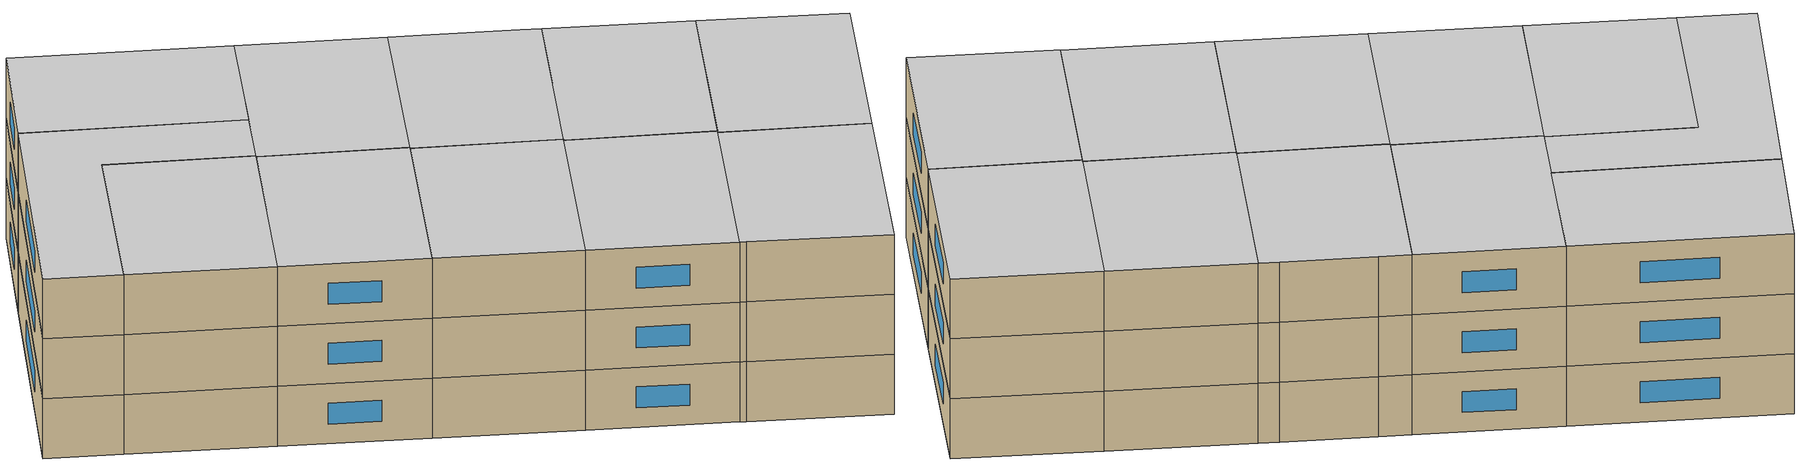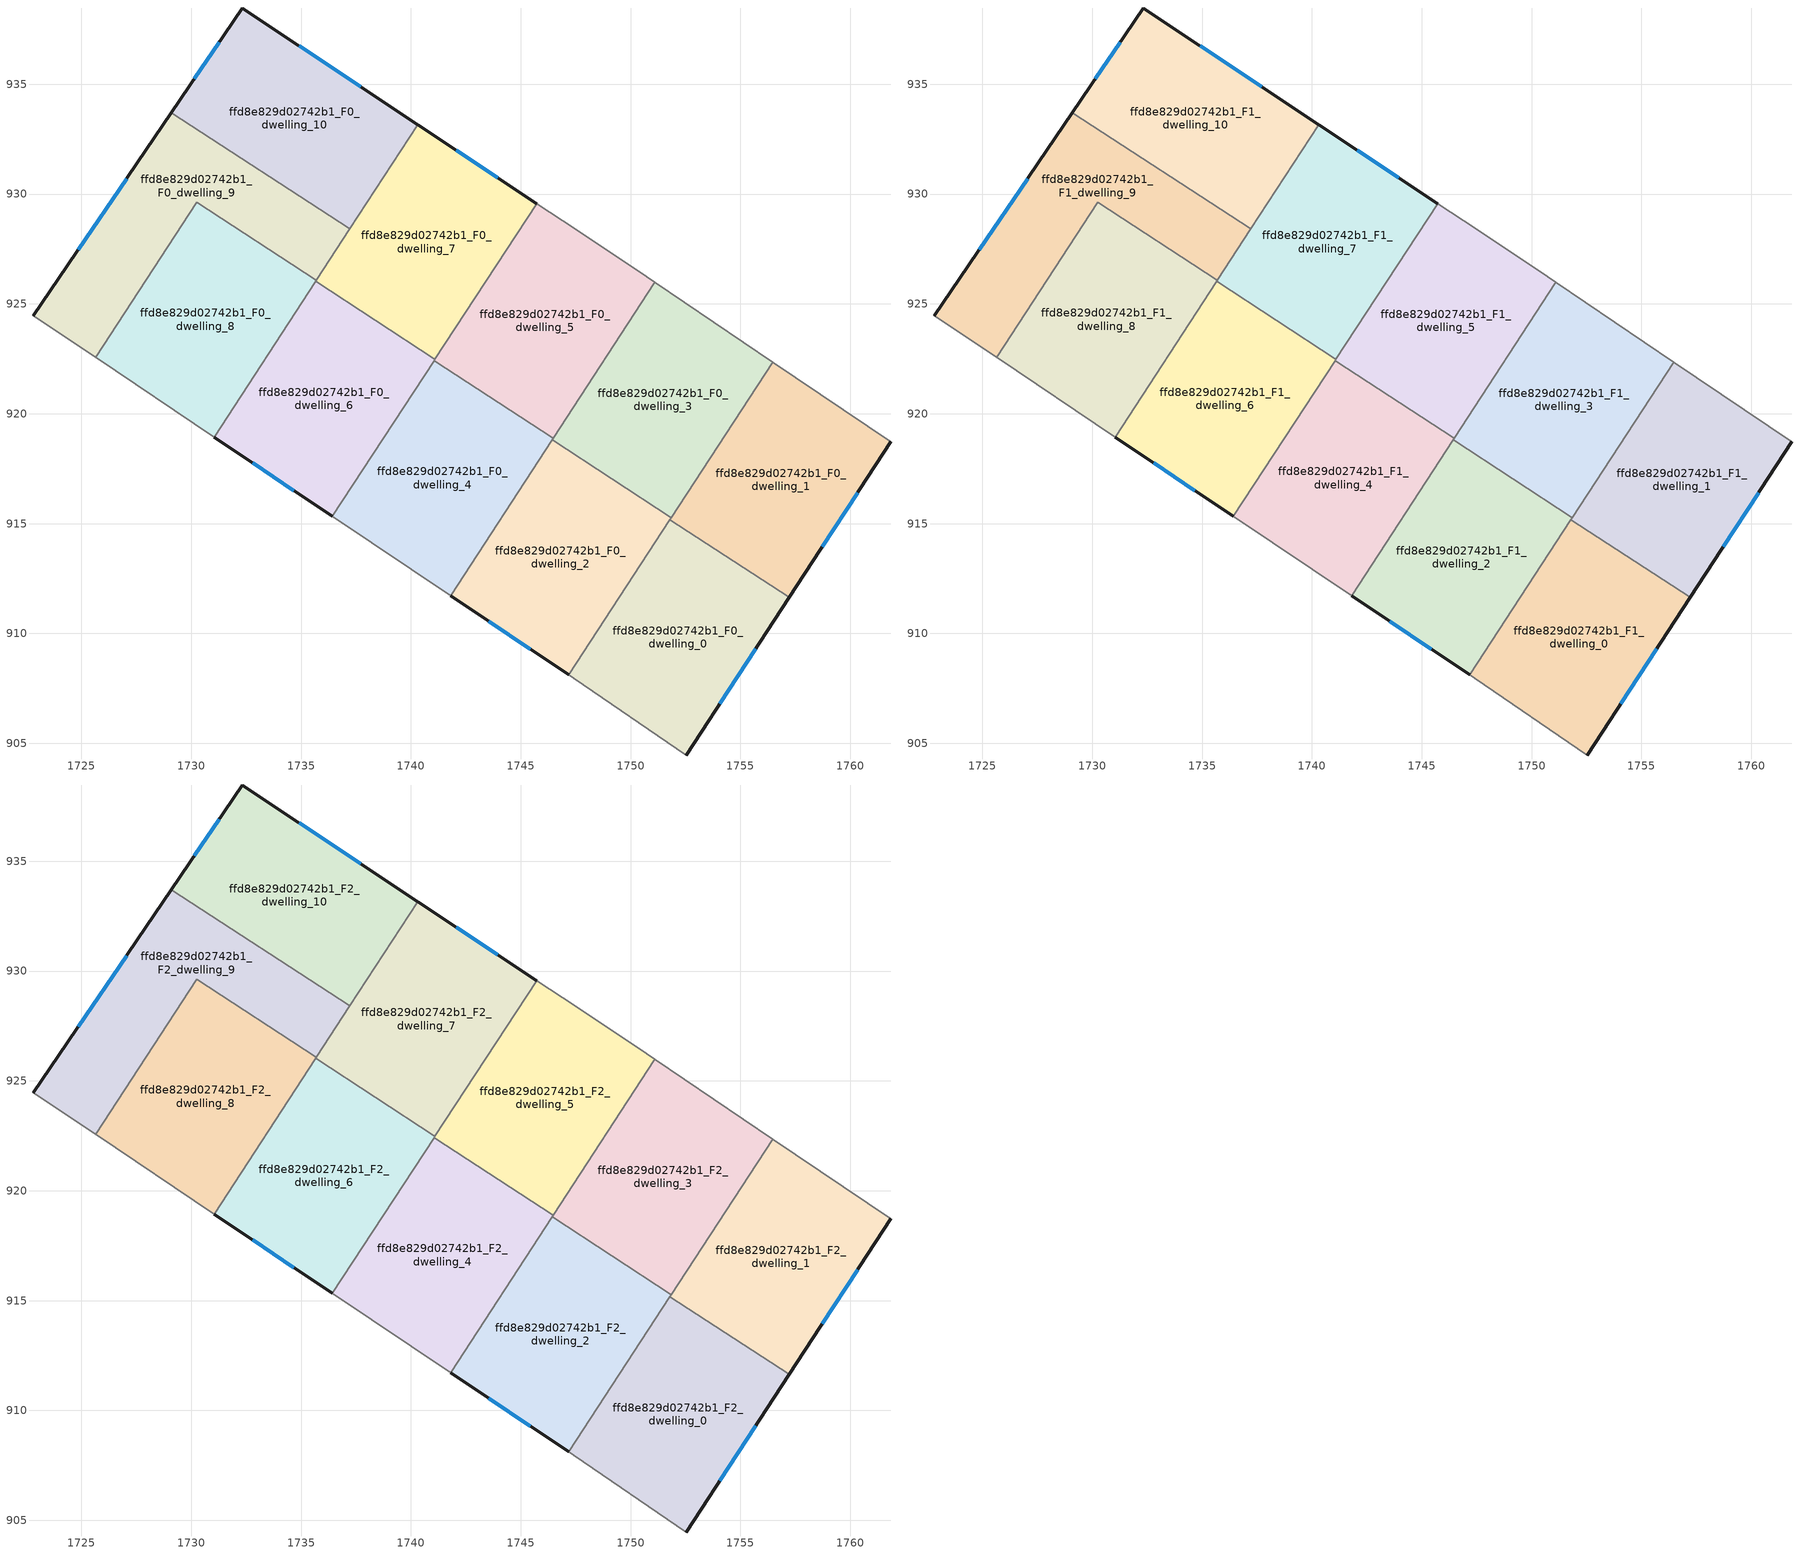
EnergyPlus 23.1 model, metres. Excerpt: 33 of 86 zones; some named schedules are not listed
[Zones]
ffd8e829d02742b1_F0_dwelling_0
 floor ground (EU_floor_Construction): 1757.22,911.64 1752.54,904.47 1747.41,907.96 1747.18,908.11 1751.79,915.18 z0
 wall outside (EU_wall_Construction): 1752.54,904.47 1757.22,911.64 z0:3
 wall to ffd8e829d02742b1_F0_dwelling_1 (EU_wall_Construction): 1757.22,911.64 1751.79,915.18 z0:3
 wall adiabatic (EU_wall_Construction): 1747.18,908.11 1747.41,907.96 1752.54,904.47 z0:3
 wall to ffd8e829d02742b1_F0_dwelling_2 (EU_wall_Construction): 1751.79,915.18 1747.18,908.11 z0:3
 window (EU_Window_Construction): 1754.06,906.8 1755.69,909.31 z0.98:2.02
ffd8e829d02742b1_F0_dwelling_1
 floor ground (EU_floor_Construction): 1761.83,918.72 1757.22,911.64 1751.79,915.18 1756.47,922.35 z0
 wall outside (EU_wall_Construction): 1757.22,911.64 1761.83,918.72 z0:3
 wall adiabatic (EU_wall_Construction): 1761.83,918.72 1756.47,922.35 z0:3
 wall to ffd8e829d02742b1_F0_dwelling_3 (EU_wall_Construction): 1756.47,922.35 1751.85,915.27 z0:3
 wall to ffd8e829d02742b1_F0_dwelling_2 (EU_wall_Construction): 1751.85,915.27 1751.79,915.18 z0:3
 window (EU_Window_Construction): 1758.72,913.94 1760.33,916.42 z0.98:2.02
ffd8e829d02742b1_F0_dwelling_10
 floor ground (EU_floor_Construction): 1740.32,933.16 1737.22,928.41 1729.1,933.71 1732.33,938.47 z0
 wall outside (EU_wall_Construction): 1740.32,933.16 1732.33,938.47 1729.1,933.71 z0:3
 wall to ffd8e829d02742b1_F0_dwelling_9 (EU_wall_Construction): 1729.1,933.71 1737.22,928.41 z0:3
 wall to ffd8e829d02742b1_F0_dwelling_7 (EU_wall_Construction): 1737.22,928.41 1740.32,933.16 z0:3
 window (EU_Window_Construction): 1731.28,936.92 1730.15,935.25 / 1737.72,934.88 1734.93,936.74 z0.98:2.02
ffd8e829d02742b1_F0_dwelling_2
 floor ground (EU_floor_Construction): 1751.85,915.27 1747.18,908.11 1741.8,911.72 1746.43,918.81 z0
 wall outside (EU_wall_Construction): 1741.8,911.72 1747.18,908.11 z0:3
 wall to ffd8e829d02742b1_F0_dwelling_3 (EU_wall_Construction): 1751.85,915.27 1746.43,918.81 z0:3
 wall to ffd8e829d02742b1_F0_dwelling_4 (EU_wall_Construction): 1746.43,918.81 1741.8,911.72 z0:3
 window (EU_Window_Construction): 1743.55,910.55 1745.43,909.29 z0.98:2.02
ffd8e829d02742b1_F0_dwelling_3
 floor ground (EU_floor_Construction): 1756.47,922.35 1751.85,915.27 1746.43,918.81 1751.11,925.98 z0
 wall adiabatic (EU_wall_Construction): 1756.47,922.35 1751.11,925.98 z0:3
 wall to ffd8e829d02742b1_F0_dwelling_5 (EU_wall_Construction): 1751.11,925.98 1746.48,918.88 z0:3
 wall to ffd8e829d02742b1_F0_dwelling_4 (EU_wall_Construction): 1746.47,918.88 1746.43,918.81 z0:3
ffd8e829d02742b1_F0_dwelling_4
 floor ground (EU_floor_Construction): 1746.47,918.88 1741.8,911.72 1736.43,915.33 1741.06,922.42 z0
 wall to ffd8e829d02742b1_F0_dwelling_5 (EU_wall_Construction): 1746.47,918.88 1741.06,922.42 z0:3
 wall adiabatic (EU_wall_Construction): 1736.43,915.33 1741.8,911.72 z0:3
 wall to ffd8e829d02742b1_F0_dwelling_6 (EU_wall_Construction): 1741.06,922.42 1736.43,915.33 z0:3
ffd8e829d02742b1_F0_dwelling_5
 floor ground (EU_floor_Construction): 1750.36,926.49 1751.11,925.98 1746.47,918.88 1741.06,922.42 1745.72,929.56 1746.9,928.78 z0
 wall adiabatic (EU_wall_Construction): 1751.11,925.98 1750.36,926.49 1746.9,928.78 1745.72,929.56 z0:3
 wall to ffd8e829d02742b1_F0_dwelling_7 (EU_wall_Construction): 1745.72,929.56 1741.09,922.47 z0:3
 wall to ffd8e829d02742b1_F0_dwelling_6 (EU_wall_Construction): 1741.09,922.47 1741.05,922.42 z0:3
ffd8e829d02742b1_F0_dwelling_6
 floor ground (EU_floor_Construction): 1741.09,922.47 1736.43,915.33 1731.04,918.94 1735.66,926.02 z0
 wall outside (EU_wall_Construction): 1731.04,918.94 1736.43,915.33 z0:3
 wall to ffd8e829d02742b1_F0_dwelling_7 (EU_wall_Construction): 1741.09,922.47 1735.66,926.02 z0:3
 wall to ffd8e829d02742b1_F0_dwelling_8 (EU_wall_Construction): 1735.66,926.02 1731.04,918.94 z0:3
 window (EU_Window_Construction): 1732.79,917.77 1734.68,916.5 z0.98:2.02
ffd8e829d02742b1_F0_dwelling_7
 floor ground (EU_floor_Construction): 1745.72,929.56 1741.09,922.47 1735.66,926.02 1740.32,933.16 z0
 wall outside (EU_wall_Construction): 1745.72,929.56 1740.32,933.16 z0:3
 wall to ffd8e829d02742b1_F0_dwelling_9 (EU_wall_Construction): 1737.22,928.41 1735.7,926.08 z0:3
 wall to ffd8e829d02742b1_F0_dwelling_8 (EU_wall_Construction): 1735.7,926.08 1735.66,926.02 z0:3
 window (EU_Window_Construction): 1743.96,930.73 1742.07,931.99 z0.98:2.02
ffd8e829d02742b1_F0_dwelling_8
 floor ground (EU_floor_Construction): 1735.7,926.08 1731.04,918.94 1725.65,922.56 1730.26,929.63 z0
 wall adiabatic (EU_wall_Construction): 1725.65,922.56 1731.04,918.94 z0:3
 wall to ffd8e829d02742b1_F0_dwelling_9 (EU_wall_Construction): 1735.7,926.08 1730.26,929.63 1725.65,922.56 z0:3
ffd8e829d02742b1_F0_dwelling_9
 floor ground (EU_floor_Construction): 1737.22,928.41 1735.7,926.08 1730.26,929.63 1725.65,922.56 1722.82,924.46 1729.1,933.71 z0
 wall outside (EU_wall_Construction): 1729.1,933.71 1722.82,924.46 z0:3
 wall adiabatic (EU_wall_Construction): 1722.82,924.46 1725.65,922.56 z0:3
 window (EU_Window_Construction): 1727.06,930.7 1724.86,927.47 z0.98:2.02
ffd8e829d02742b1_F1_dwelling_0
 floor to ffd8e829d02742b1_F0_dwelling_0 (EU_floor_Construction): 1757.22,911.64 1752.54,904.47 1747.41,907.96 1747.18,908.11 1751.79,915.18 z3
 wall outside (EU_wall_Construction): 1752.54,904.47 1757.22,911.64 z3:6
 wall to ffd8e829d02742b1_F1_dwelling_1 (EU_wall_Construction): 1757.22,911.64 1751.79,915.18 z3:6
 wall adiabatic (EU_wall_Construction): 1747.18,908.11 1747.41,907.96 1752.54,904.47 z3:6
 wall to ffd8e829d02742b1_F1_dwelling_2 (EU_wall_Construction): 1751.79,915.18 1747.18,908.11 z3:6
 window (EU_Window_Construction): 1754.06,906.8 1755.69,909.31 z3.98:5.02
ffd8e829d02742b1_F1_dwelling_1
 floor to ffd8e829d02742b1_F0_dwelling_1 (EU_floor_Construction): 1761.83,918.72 1757.22,911.64 1751.79,915.18 1756.47,922.35 z3
 wall outside (EU_wall_Construction): 1757.22,911.64 1761.83,918.72 z3:6
 wall adiabatic (EU_wall_Construction): 1761.83,918.72 1756.47,922.35 z3:6
 wall to ffd8e829d02742b1_F1_dwelling_3 (EU_wall_Construction): 1756.47,922.35 1751.85,915.27 z3:6
 wall to ffd8e829d02742b1_F1_dwelling_2 (EU_wall_Construction): 1751.85,915.27 1751.79,915.18 z3:6
 window (EU_Window_Construction): 1758.72,913.94 1760.33,916.42 z3.98:5.02
ffd8e829d02742b1_F1_dwelling_10
 floor to ffd8e829d02742b1_F0_dwelling_10 (EU_floor_Construction): 1740.32,933.16 1737.22,928.41 1729.1,933.71 1732.33,938.47 z3
 wall outside (EU_wall_Construction): 1740.32,933.16 1732.33,938.47 1729.1,933.71 z3:6
 wall to ffd8e829d02742b1_F1_dwelling_9 (EU_wall_Construction): 1729.1,933.71 1737.22,928.41 z3:6
 wall to ffd8e829d02742b1_F1_dwelling_7 (EU_wall_Construction): 1737.22,928.41 1740.32,933.16 z3:6
 window (EU_Window_Construction): 1731.28,936.92 1730.15,935.25 / 1737.72,934.88 1734.93,936.74 z3.98:5.02
ffd8e829d02742b1_F1_dwelling_2
 floor to ffd8e829d02742b1_F0_dwelling_2 (EU_floor_Construction): 1751.85,915.27 1747.18,908.11 1741.8,911.72 1746.43,918.81 z3
 wall outside (EU_wall_Construction): 1741.8,911.72 1747.18,908.11 z3:6
 wall to ffd8e829d02742b1_F1_dwelling_3 (EU_wall_Construction): 1751.85,915.27 1746.43,918.81 z3:6
 wall to ffd8e829d02742b1_F1_dwelling_4 (EU_wall_Construction): 1746.43,918.81 1741.8,911.72 z3:6
 window (EU_Window_Construction): 1743.55,910.55 1745.43,909.29 z3.98:5.02
ffd8e829d02742b1_F1_dwelling_3
 floor to ffd8e829d02742b1_F0_dwelling_3 (EU_floor_Construction): 1756.47,922.35 1751.85,915.27 1746.43,918.81 1751.11,925.98 z3
 wall adiabatic (EU_wall_Construction): 1756.47,922.35 1751.11,925.98 z3:6
 wall to ffd8e829d02742b1_F1_dwelling_5 (EU_wall_Construction): 1751.11,925.98 1746.48,918.88 z3:6
 wall to ffd8e829d02742b1_F1_dwelling_4 (EU_wall_Construction): 1746.47,918.88 1746.43,918.81 z3:6
ffd8e829d02742b1_F1_dwelling_4
 floor to ffd8e829d02742b1_F0_dwelling_4 (EU_floor_Construction): 1746.47,918.88 1741.8,911.72 1736.43,915.33 1741.06,922.42 z3
 wall to ffd8e829d02742b1_F1_dwelling_5 (EU_wall_Construction): 1746.47,918.88 1741.06,922.42 z3:6
 wall adiabatic (EU_wall_Construction): 1736.43,915.33 1741.8,911.72 z3:6
 wall to ffd8e829d02742b1_F1_dwelling_6 (EU_wall_Construction): 1741.06,922.42 1736.43,915.33 z3:6
ffd8e829d02742b1_F1_dwelling_5
 floor to ffd8e829d02742b1_F0_dwelling_5 (EU_floor_Construction): 1750.36,926.49 1751.11,925.98 1746.47,918.88 1741.06,922.42 1745.72,929.56 1746.9,928.78 z3
 wall adiabatic (EU_wall_Construction): 1751.11,925.98 1750.36,926.49 1746.9,928.78 1745.72,929.56 z3:6
 wall to ffd8e829d02742b1_F1_dwelling_7 (EU_wall_Construction): 1745.72,929.56 1741.09,922.47 z3:6
 wall to ffd8e829d02742b1_F1_dwelling_6 (EU_wall_Construction): 1741.09,922.47 1741.05,922.42 z3:6
ffd8e829d02742b1_F1_dwelling_6
 floor to ffd8e829d02742b1_F0_dwelling_6 (EU_floor_Construction): 1741.09,922.47 1736.43,915.33 1731.04,918.94 1735.66,926.02 z3
 wall outside (EU_wall_Construction): 1731.04,918.94 1736.43,915.33 z3:6
 wall to ffd8e829d02742b1_F1_dwelling_7 (EU_wall_Construction): 1741.09,922.47 1735.66,926.02 z3:6
 wall to ffd8e829d02742b1_F1_dwelling_8 (EU_wall_Construction): 1735.66,926.02 1731.04,918.94 z3:6
 window (EU_Window_Construction): 1732.79,917.77 1734.68,916.5 z3.98:5.02
ffd8e829d02742b1_F1_dwelling_7
 floor to ffd8e829d02742b1_F0_dwelling_7 (EU_floor_Construction): 1745.72,929.56 1741.09,922.47 1735.66,926.02 1740.32,933.16 z3
 wall outside (EU_wall_Construction): 1745.72,929.56 1740.32,933.16 z3:6
 wall to ffd8e829d02742b1_F1_dwelling_9 (EU_wall_Construction): 1737.22,928.41 1735.7,926.08 z3:6
 wall to ffd8e829d02742b1_F1_dwelling_8 (EU_wall_Construction): 1735.7,926.08 1735.66,926.02 z3:6
 window (EU_Window_Construction): 1743.96,930.73 1742.07,931.99 z3.98:5.02
ffd8e829d02742b1_F1_dwelling_8
 floor to ffd8e829d02742b1_F0_dwelling_8 (EU_floor_Construction): 1735.7,926.08 1731.04,918.94 1725.65,922.56 1730.26,929.63 z3
 wall adiabatic (EU_wall_Construction): 1725.65,922.56 1731.04,918.94 z3:6
 wall to ffd8e829d02742b1_F1_dwelling_9 (EU_wall_Construction): 1735.7,926.08 1730.26,929.63 1725.65,922.56 z3:6
ffd8e829d02742b1_F1_dwelling_9
 floor to ffd8e829d02742b1_F0_dwelling_9 (EU_floor_Construction): 1737.22,928.41 1735.7,926.08 1730.26,929.63 1725.65,922.56 1722.82,924.46 1729.1,933.71 z3
 wall outside (EU_wall_Construction): 1729.1,933.71 1722.82,924.46 z3:6
 wall adiabatic (EU_wall_Construction): 1722.82,924.46 1725.65,922.56 z3:6
 window (EU_Window_Construction): 1727.06,930.7 1724.86,927.47 z3.98:5.02
ffd8e829d02742b1_F2_dwelling_0
 floor to ffd8e829d02742b1_F1_dwelling_0 (EU_floor_Construction): 1757.22,911.64 1752.54,904.47 1747.41,907.96 1747.18,908.11 1751.79,915.18 z6
 wall outside (EU_wall_Construction): 1752.54,904.47 1757.22,911.64 z6:9
 wall to ffd8e829d02742b1_F2_dwelling_1 (EU_wall_Construction): 1757.22,911.64 1751.79,915.18 z6:9
 wall adiabatic (EU_wall_Construction): 1747.18,908.11 1747.41,907.96 1752.54,904.47 z6:9
 wall to ffd8e829d02742b1_F2_dwelling_2 (EU_wall_Construction): 1751.79,915.18 1747.18,908.11 z6:9
 window (EU_Window_Construction): 1754.06,906.8 1755.69,909.31 z6.98:8.02
 ceiling to ffd8e829d02742b1_F3_dwelling_0 (EU_floor_Construction): 1752.54,904.47 1757.22,911.64 1751.79,915.18 1747.18,908.11 1747.41,907.96 z9
ffd8e829d02742b1_F2_dwelling_1
 floor to ffd8e829d02742b1_F1_dwelling_1 (EU_floor_Construction): 1761.83,918.72 1757.22,911.64 1751.79,915.18 1756.47,922.35 z6
 wall outside (EU_wall_Construction): 1757.22,911.64 1761.83,918.72 z6:9
 wall adiabatic (EU_wall_Construction): 1761.83,918.72 1756.47,922.35 z6:9
 wall to ffd8e829d02742b1_F2_dwelling_3 (EU_wall_Construction): 1756.47,922.35 1751.85,915.27 z6:9
 wall to ffd8e829d02742b1_F2_dwelling_2 (EU_wall_Construction): 1751.85,915.27 1751.79,915.18 z6:9
 window (EU_Window_Construction): 1758.72,913.94 1760.33,916.42 z6.98:8.02
 ceiling to ffd8e829d02742b1_F3_dwelling_1 (EU_floor_Construction): 1757.22,911.64 1761.83,918.72 1756.47,922.35 1751.79,915.18 z9
ffd8e829d02742b1_F2_dwelling_10
 floor to ffd8e829d02742b1_F1_dwelling_10 (EU_floor_Construction): 1740.32,933.16 1737.22,928.41 1729.1,933.71 1732.33,938.47 z6
 wall outside (EU_wall_Construction): 1740.32,933.16 1732.33,938.47 1729.1,933.71 z6:9
 wall to ffd8e829d02742b1_F2_dwelling_9 (EU_wall_Construction): 1729.1,933.71 1737.22,928.41 z6:9
 wall to ffd8e829d02742b1_F2_dwelling_7 (EU_wall_Construction): 1737.22,928.41 1740.32,933.16 z6:9
 window (EU_Window_Construction): 1731.28,936.92 1730.15,935.25 / 1737.72,934.88 1734.93,936.74 z6.98:8.02
 ceiling to ffd8e829d02742b1_F3_dwelling_10 (EU_floor_Construction): 1737.22,928.41 1740.32,933.16 1732.33,938.47 1729.1,933.71 z9
ffd8e829d02742b1_F2_dwelling_2
 floor to ffd8e829d02742b1_F1_dwelling_2 (EU_floor_Construction): 1751.85,915.27 1747.18,908.11 1741.8,911.72 1746.43,918.81 z6
 wall outside (EU_wall_Construction): 1741.8,911.72 1747.18,908.11 z6:9
 wall to ffd8e829d02742b1_F2_dwelling_3 (EU_wall_Construction): 1751.85,915.27 1746.43,918.81 z6:9
 wall to ffd8e829d02742b1_F2_dwelling_4 (EU_wall_Construction): 1746.43,918.81 1741.8,911.72 z6:9
 window (EU_Window_Construction): 1743.55,910.55 1745.43,909.29 z6.98:8.02
 ceiling to ffd8e829d02742b1_F3_dwelling_2 (EU_floor_Construction): 1747.18,908.11 1751.85,915.27 1746.43,918.81 1741.8,911.72 z9
ffd8e829d02742b1_F2_dwelling_3
 floor to ffd8e829d02742b1_F1_dwelling_3 (EU_floor_Construction): 1756.47,922.35 1751.85,915.27 1746.43,918.81 1751.11,925.98 z6
 wall adiabatic (EU_wall_Construction): 1756.47,922.35 1751.11,925.98 z6:9
 wall to ffd8e829d02742b1_F2_dwelling_5 (EU_wall_Construction): 1751.11,925.98 1746.48,918.88 z6:9
 wall to ffd8e829d02742b1_F2_dwelling_4 (EU_wall_Construction): 1746.47,918.88 1746.43,918.81 z6:9
 ceiling to ffd8e829d02742b1_F3_dwelling_3 (EU_floor_Construction): 1751.85,915.27 1756.47,922.35 1751.11,925.98 1746.43,918.81 z9
ffd8e829d02742b1_F2_dwelling_4
 floor to ffd8e829d02742b1_F1_dwelling_4 (EU_floor_Construction): 1746.47,918.88 1741.8,911.72 1736.43,915.33 1741.06,922.42 z6
 wall to ffd8e829d02742b1_F2_dwelling_5 (EU_wall_Construction): 1746.47,918.88 1741.06,922.42 z6:9
 wall adiabatic (EU_wall_Construction): 1736.43,915.33 1741.8,911.72 z6:9
 wall to ffd8e829d02742b1_F2_dwelling_6 (EU_wall_Construction): 1741.06,922.42 1736.43,915.33 z6:9
 ceiling to ffd8e829d02742b1_F3_dwelling_4 (EU_floor_Construction): 1741.8,911.72 1746.47,918.88 1741.06,922.42 1736.43,915.33 z9
ffd8e829d02742b1_F2_dwelling_5
 floor to ffd8e829d02742b1_F1_dwelling_5 (EU_floor_Construction): 1750.36,926.49 1751.11,925.98 1746.47,918.88 1741.06,922.42 1745.72,929.56 1746.9,928.78 z6
 wall adiabatic (EU_wall_Construction): 1751.11,925.98 1750.36,926.49 1746.9,928.78 1745.72,929.56 z6:9
 wall to ffd8e829d02742b1_F2_dwelling_7 (EU_wall_Construction): 1745.72,929.56 1741.09,922.47 z6:9
 wall to ffd8e829d02742b1_F2_dwelling_6 (EU_wall_Construction): 1741.09,922.47 1741.05,922.42 z6:9
 ceiling to ffd8e829d02742b1_F3_dwelling_5 (EU_floor_Construction): 1746.47,918.88 1751.11,925.98 1750.36,926.49 1746.9,928.78 1745.72,929.56 1741.06,922.42 z9
ffd8e829d02742b1_F2_dwelling_6
 floor to ffd8e829d02742b1_F1_dwelling_6 (EU_floor_Construction): 1741.09,922.47 1736.43,915.33 1731.04,918.94 1735.66,926.02 z6
 wall outside (EU_wall_Construction): 1731.04,918.94 1736.43,915.33 z6:9
 wall to ffd8e829d02742b1_F2_dwelling_7 (EU_wall_Construction): 1741.09,922.47 1735.66,926.02 z6:9
 wall to ffd8e829d02742b1_F2_dwelling_8 (EU_wall_Construction): 1735.66,926.02 1731.04,918.94 z6:9
 window (EU_Window_Construction): 1732.79,917.77 1734.68,916.5 z6.98:8.02
 ceiling to ffd8e829d02742b1_F3_dwelling_6 (EU_floor_Construction): 1736.43,915.33 1741.09,922.47 1735.66,926.02 1731.04,918.94 z9
ffd8e829d02742b1_F2_dwelling_7
 floor to ffd8e829d02742b1_F1_dwelling_7 (EU_floor_Construction): 1745.72,929.56 1741.09,922.47 1735.66,926.02 1740.32,933.16 z6
 wall outside (EU_wall_Construction): 1745.72,929.56 1740.32,933.16 z6:9
 wall to ffd8e829d02742b1_F2_dwelling_9 (EU_wall_Construction): 1737.22,928.41 1735.7,926.08 z6:9
 wall to ffd8e829d02742b1_F2_dwelling_8 (EU_wall_Construction): 1735.7,926.08 1735.66,926.02 z6:9
 window (EU_Window_Construction): 1743.96,930.73 1742.07,931.99 z6.98:8.02
 ceiling to ffd8e829d02742b1_F3_dwelling_7 (EU_floor_Construction): 1741.09,922.47 1745.72,929.56 1740.32,933.16 1735.66,926.02 z9
ffd8e829d02742b1_F2_dwelling_8
 floor to ffd8e829d02742b1_F1_dwelling_8 (EU_floor_Construction): 1735.7,926.08 1731.04,918.94 1725.65,922.56 1730.26,929.63 z6
 wall adiabatic (EU_wall_Construction): 1725.65,922.56 1731.04,918.94 z6:9
 wall to ffd8e829d02742b1_F2_dwelling_9 (EU_wall_Construction): 1735.7,926.08 1730.26,929.63 1725.65,922.56 z6:9
 ceiling to ffd8e829d02742b1_F3_dwelling_8 (EU_floor_Construction): 1731.04,918.94 1735.7,926.08 1730.26,929.63 1725.65,922.56 z9
ffd8e829d02742b1_F2_dwelling_9
 floor to ffd8e829d02742b1_F1_dwelling_9 (EU_floor_Construction): 1737.22,928.41 1735.7,926.08 1730.26,929.63 1725.65,922.56 1722.82,924.46 1729.1,933.71 z6
 wall outside (EU_wall_Construction): 1729.1,933.71 1722.82,924.46 z6:9
 wall adiabatic (EU_wall_Construction): 1722.82,924.46 1725.65,922.56 z6:9
 window (EU_Window_Construction): 1727.06,930.7 1724.86,927.47 z6.98:8.02
 ceiling to ffd8e829d02742b1_F3_dwelling_9 (EU_floor_Construction): 1735.7,926.08 1737.22,928.41 1729.1,933.71 1722.82,924.46 1725.65,922.56 1730.26,929.63 z9
[Building]
EU S2 Campaign: North Axis=0; Terrain=City; Solar Distribution=FullExterior
[Site:Location]
Bologna: Latitude=44.5; Longitude=11.25; Time Zone=1; Elevation=37
[SizingPeriod:WeatherFileDays]
AnnualSizingPeriod: Begin Month=1; Begin Day of Month=1; End Month=12; End Day of Month=31; Day of Week for Start Day=Monday; Use Weather File Daylight Saving Period=No; Use Weather File Rain and Snow Indicators=No
[MATERIAL]
EU_InternalMass_Material: Roughness=MediumRough; Thickness=0.1; Conductivity=1; Density=1800; Specific Heat=900; Thermal Absorptance=0.9; Solar Absorptance=0.7; Visible Absorptance=0.7
[MATERIAL:NOMASS] Roughness=MediumRough; Thermal Absorptance=0.9; Solar Absorptance=0.7; Visible Absorptance=0.7
Name | Thermal Resistance
EU_wall_NoMass | 0.905828
EU_floor_NoMass | 0.67114
[WINDOWMATERIAL:SIMPLEGLAZINGSYSTEM]
EU_Window_SimpleGlazing: UFactor=4.52486; Solar Heat Gain Coefficient=0.85; Visible Transmittance=0.85
[CONSTRUCTION]
EU_wall_Construction: EU_wall_NoMass
EU_floor_Construction: EU_floor_NoMass
EU_Window_Construction: EU_Window_SimpleGlazing
EU_InternalMass_Construction: EU_InternalMass_Material
[ZONE] Type=1; Multiplier=1; Ceiling Height=autocalculate; Floor Area=autocalculate; Part of Total Floor Area=Yes
Name | Volume
ffd8e829d02742b1_F0_dwelling_0; ffd8e829d02742b1_F1_dwelling_0; ffd8e829d02742b1_F2_dwelling_0; ffd8e829d02742b1_F0_dwelling_5; ffd8e829d02742b1_F1_dwelling_5; ffd8e829d02742b1_F2_dwelling_5 | 165.192
ffd8e829d02742b1_F0_dwelling_1; ffd8e829d02742b1_F1_dwelling_1; ffd8e829d02742b1_F2_dwelling_1 | 165.208
ffd8e829d02742b1_F0_dwelling_10; ffd8e829d02742b1_F1_dwelling_10; ffd8e829d02742b1_F2_dwelling_10 | 165.206
ffd8e829d02742b1_F0_dwelling_2; ffd8e829d02742b1_F1_dwelling_2; ffd8e829d02742b1_F2_dwelling_2 | 165.211
ffd8e829d02742b1_F0_dwelling_3; ffd8e829d02742b1_F1_dwelling_3; ffd8e829d02742b1_F2_dwelling_3 | 165.221
ffd8e829d02742b1_F0_dwelling_4; ffd8e829d02742b1_F1_dwelling_4; ffd8e829d02742b1_F2_dwelling_4 | 165.195
ffd8e829d02742b1_F0_dwelling_6; ffd8e829d02742b1_F1_dwelling_6; ffd8e829d02742b1_F2_dwelling_6 | 165.216
ffd8e829d02742b1_F0_dwelling_7; ffd8e829d02742b1_F1_dwelling_7; ffd8e829d02742b1_F2_dwelling_7 | 165.229
ffd8e829d02742b1_F0_dwelling_8; ffd8e829d02742b1_F1_dwelling_8; ffd8e829d02742b1_F2_dwelling_8 | 165.204
ffd8e829d02742b1_F0_dwelling_9; ffd8e829d02742b1_F1_dwelling_9; ffd8e829d02742b1_F2_dwelling_9 | 165.222
[INTERNALMASS] Construction=EU_InternalMass_Construction
Name | Zone or ZoneList | Surface Area
ffd8e829d02742b1_F0_dwelling_0_EU_InternalMass | ffd8e829d02742b1_F0_dwelling_0 | 55.0648
ffd8e829d02742b1_F0_dwelling_1_EU_InternalMass | ffd8e829d02742b1_F0_dwelling_1 | 55.0669
ffd8e829d02742b1_F0_dwelling_2_EU_InternalMass | ffd8e829d02742b1_F0_dwelling_2 | 55.0697
ffd8e829d02742b1_F0_dwelling_3_EU_InternalMass | ffd8e829d02742b1_F0_dwelling_3 | 55.073
ffd8e829d02742b1_F0_dwelling_4_EU_InternalMass | ffd8e829d02742b1_F0_dwelling_4 | 55.0638
ffd8e829d02742b1_F0_dwelling_5_EU_InternalMass | ffd8e829d02742b1_F0_dwelling_5 | 55.0637
ffd8e829d02742b1_F0_dwelling_6_EU_InternalMass | ffd8e829d02742b1_F0_dwelling_6 | 55.0709
ffd8e829d02742b1_F0_dwelling_7_EU_InternalMass | ffd8e829d02742b1_F0_dwelling_7 | 55.074
ffd8e829d02742b1_F0_dwelling_8_EU_InternalMass | ffd8e829d02742b1_F0_dwelling_8 | 55.0677
ffd8e829d02742b1_F0_dwelling_9_EU_InternalMass | ffd8e829d02742b1_F0_dwelling_9 | 55.074
ffd8e829d02742b1_F0_dwelling_10_EU_InternalMass | ffd8e829d02742b1_F0_dwelling_10 | 55.0657
ffd8e829d02742b1_F1_dwelling_0_EU_InternalMass | ffd8e829d02742b1_F1_dwelling_0 | 55.0648
ffd8e829d02742b1_F1_dwelling_1_EU_InternalMass | ffd8e829d02742b1_F1_dwelling_1 | 55.0669
ffd8e829d02742b1_F1_dwelling_2_EU_InternalMass | ffd8e829d02742b1_F1_dwelling_2 | 55.0697
ffd8e829d02742b1_F1_dwelling_3_EU_InternalMass | ffd8e829d02742b1_F1_dwelling_3 | 55.073
ffd8e829d02742b1_F1_dwelling_4_EU_InternalMass | ffd8e829d02742b1_F1_dwelling_4 | 55.0638
ffd8e829d02742b1_F1_dwelling_5_EU_InternalMass | ffd8e829d02742b1_F1_dwelling_5 | 55.0637
ffd8e829d02742b1_F1_dwelling_6_EU_InternalMass | ffd8e829d02742b1_F1_dwelling_6 | 55.0709
ffd8e829d02742b1_F1_dwelling_7_EU_InternalMass | ffd8e829d02742b1_F1_dwelling_7 | 55.074
ffd8e829d02742b1_F1_dwelling_8_EU_InternalMass | ffd8e829d02742b1_F1_dwelling_8 | 55.0677
ffd8e829d02742b1_F1_dwelling_9_EU_InternalMass | ffd8e829d02742b1_F1_dwelling_9 | 55.074
ffd8e829d02742b1_F1_dwelling_10_EU_InternalMass | ffd8e829d02742b1_F1_dwelling_10 | 55.0657
ffd8e829d02742b1_F2_dwelling_0_EU_InternalMass | ffd8e829d02742b1_F2_dwelling_0 | 55.0648
ffd8e829d02742b1_F2_dwelling_1_EU_InternalMass | ffd8e829d02742b1_F2_dwelling_1 | 55.0669
ffd8e829d02742b1_F2_dwelling_2_EU_InternalMass | ffd8e829d02742b1_F2_dwelling_2 | 55.0697
ffd8e829d02742b1_F2_dwelling_3_EU_InternalMass | ffd8e829d02742b1_F2_dwelling_3 | 55.073
ffd8e829d02742b1_F2_dwelling_4_EU_InternalMass | ffd8e829d02742b1_F2_dwelling_4 | 55.0638
ffd8e829d02742b1_F2_dwelling_5_EU_InternalMass | ffd8e829d02742b1_F2_dwelling_5 | 55.0637
ffd8e829d02742b1_F2_dwelling_6_EU_InternalMass | ffd8e829d02742b1_F2_dwelling_6 | 55.0709
ffd8e829d02742b1_F2_dwelling_7_EU_InternalMass | ffd8e829d02742b1_F2_dwelling_7 | 55.074
ffd8e829d02742b1_F2_dwelling_8_EU_InternalMass | ffd8e829d02742b1_F2_dwelling_8 | 55.0677
ffd8e829d02742b1_F2_dwelling_9_EU_InternalMass | ffd8e829d02742b1_F2_dwelling_9 | 55.074
ffd8e829d02742b1_F2_dwelling_10_EU_InternalMass | ffd8e829d02742b1_F2_dwelling_10 | 55.0657
[OTHEREQUIPMENT] Fuel Type=Electricity; Design Level Calculation Method=Watts/Area; Power per Zone Floor Area=1; Fraction Latent=0; Fraction Radiant=0; Fraction Lost=0; Carbon Dioxide Generation Rate=0; EndUse Subcategory=EU_Step8_InternalGains
Name | Zone or ZoneList or Space or SpaceList | Schedule
EU_Step8_InternalGain_ffd8e829d02742b1_F0_dwelling_0_f000 | ffd8e829d02742b1_F0_dwelling_0 | EU_Step8_GainSchedule_ffd8e829d02742b1_F0_dwelling_0_f000
EU_Step8_InternalGain_ffd8e829d02742b1_F0_dwelling_1_f000 | ffd8e829d02742b1_F0_dwelling_1 | EU_Step8_GainSchedule_ffd8e829d02742b1_F0_dwelling_1_f000
EU_Step8_InternalGain_ffd8e829d02742b1_F0_dwelling_2_f000 | ffd8e829d02742b1_F0_dwelling_2 | EU_Step8_GainSchedule_ffd8e829d02742b1_F0_dwelling_2_f000
EU_Step8_InternalGain_ffd8e829d02742b1_F0_dwelling_3_f000 | ffd8e829d02742b1_F0_dwelling_3 | EU_Step8_GainSchedule_ffd8e829d02742b1_F0_dwelling_3_f000
EU_Step8_InternalGain_ffd8e829d02742b1_F0_dwelling_4_f000 | ffd8e829d02742b1_F0_dwelling_4 | EU_Step8_GainSchedule_ffd8e829d02742b1_F0_dwelling_4_f000
EU_Step8_InternalGain_ffd8e829d02742b1_F0_dwelling_5_f000 | ffd8e829d02742b1_F0_dwelling_5 | EU_Step8_GainSchedule_ffd8e829d02742b1_F0_dwelling_5_f000
EU_Step8_InternalGain_ffd8e829d02742b1_F0_dwelling_6_f000 | ffd8e829d02742b1_F0_dwelling_6 | EU_Step8_GainSchedule_ffd8e829d02742b1_F0_dwelling_6_f000
EU_Step8_InternalGain_ffd8e829d02742b1_F0_dwelling_7_f000 | ffd8e829d02742b1_F0_dwelling_7 | EU_Step8_GainSchedule_ffd8e829d02742b1_F0_dwelling_7_f000
EU_Step8_InternalGain_ffd8e829d02742b1_F0_dwelling_8_f000 | ffd8e829d02742b1_F0_dwelling_8 | EU_Step8_GainSchedule_ffd8e829d02742b1_F0_dwelling_8_f000
EU_Step8_InternalGain_ffd8e829d02742b1_F0_dwelling_9_f000 | ffd8e829d02742b1_F0_dwelling_9 | EU_Step8_GainSchedule_ffd8e829d02742b1_F0_dwelling_9_f000
EU_Step8_InternalGain_ffd8e829d02742b1_F0_dwelling_10_f000 | ffd8e829d02742b1_F0_dwelling_10 | EU_Step8_GainSchedule_ffd8e829d02742b1_F0_dwelling_10_f000
EU_Step8_InternalGain_ffd8e829d02742b1_F1_dwelling_0_f000 | ffd8e829d02742b1_F1_dwelling_0 | EU_Step8_GainSchedule_ffd8e829d02742b1_F1_dwelling_0_f000
EU_Step8_InternalGain_ffd8e829d02742b1_F1_dwelling_1_f000 | ffd8e829d02742b1_F1_dwelling_1 | EU_Step8_GainSchedule_ffd8e829d02742b1_F1_dwelling_1_f000
EU_Step8_InternalGain_ffd8e829d02742b1_F1_dwelling_2_f000 | ffd8e829d02742b1_F1_dwelling_2 | EU_Step8_GainSchedule_ffd8e829d02742b1_F1_dwelling_2_f000
EU_Step8_InternalGain_ffd8e829d02742b1_F1_dwelling_3_f000 | ffd8e829d02742b1_F1_dwelling_3 | EU_Step8_GainSchedule_ffd8e829d02742b1_F1_dwelling_3_f000
EU_Step8_InternalGain_ffd8e829d02742b1_F1_dwelling_4_f000 | ffd8e829d02742b1_F1_dwelling_4 | EU_Step8_GainSchedule_ffd8e829d02742b1_F1_dwelling_4_f000
EU_Step8_InternalGain_ffd8e829d02742b1_F1_dwelling_5_f000 | ffd8e829d02742b1_F1_dwelling_5 | EU_Step8_GainSchedule_ffd8e829d02742b1_F1_dwelling_5_f000
EU_Step8_InternalGain_ffd8e829d02742b1_F1_dwelling_6_f000 | ffd8e829d02742b1_F1_dwelling_6 | EU_Step8_GainSchedule_ffd8e829d02742b1_F1_dwelling_6_f000
EU_Step8_InternalGain_ffd8e829d02742b1_F1_dwelling_7_f000 | ffd8e829d02742b1_F1_dwelling_7 | EU_Step8_GainSchedule_ffd8e829d02742b1_F1_dwelling_7_f000
EU_Step8_InternalGain_ffd8e829d02742b1_F1_dwelling_8_f000 | ffd8e829d02742b1_F1_dwelling_8 | EU_Step8_GainSchedule_ffd8e829d02742b1_F1_dwelling_8_f000
EU_Step8_InternalGain_ffd8e829d02742b1_F1_dwelling_9_f000 | ffd8e829d02742b1_F1_dwelling_9 | EU_Step8_GainSchedule_ffd8e829d02742b1_F1_dwelling_9_f000
EU_Step8_InternalGain_ffd8e829d02742b1_F1_dwelling_10_f000 | ffd8e829d02742b1_F1_dwelling_10 | EU_Step8_GainSchedule_ffd8e829d02742b1_F1_dwelling_10_f000
EU_Step8_InternalGain_ffd8e829d02742b1_F2_dwelling_0_f000 | ffd8e829d02742b1_F2_dwelling_0 | EU_Step8_GainSchedule_ffd8e829d02742b1_F2_dwelling_0_f000
EU_Step8_InternalGain_ffd8e829d02742b1_F2_dwelling_1_f000 | ffd8e829d02742b1_F2_dwelling_1 | EU_Step8_GainSchedule_ffd8e829d02742b1_F2_dwelling_1_f000
EU_Step8_InternalGain_ffd8e829d02742b1_F2_dwelling_2_f000 | ffd8e829d02742b1_F2_dwelling_2 | EU_Step8_GainSchedule_ffd8e829d02742b1_F2_dwelling_2_f000
EU_Step8_InternalGain_ffd8e829d02742b1_F2_dwelling_3_f000 | ffd8e829d02742b1_F2_dwelling_3 | EU_Step8_GainSchedule_ffd8e829d02742b1_F2_dwelling_3_f000
EU_Step8_InternalGain_ffd8e829d02742b1_F2_dwelling_4_f000 | ffd8e829d02742b1_F2_dwelling_4 | EU_Step8_GainSchedule_ffd8e829d02742b1_F2_dwelling_4_f000
EU_Step8_InternalGain_ffd8e829d02742b1_F2_dwelling_5_f000 | ffd8e829d02742b1_F2_dwelling_5 | EU_Step8_GainSchedule_ffd8e829d02742b1_F2_dwelling_5_f000
EU_Step8_InternalGain_ffd8e829d02742b1_F2_dwelling_6_f000 | ffd8e829d02742b1_F2_dwelling_6 | EU_Step8_GainSchedule_ffd8e829d02742b1_F2_dwelling_6_f000
EU_Step8_InternalGain_ffd8e829d02742b1_F2_dwelling_7_f000 | ffd8e829d02742b1_F2_dwelling_7 | EU_Step8_GainSchedule_ffd8e829d02742b1_F2_dwelling_7_f000
EU_Step8_InternalGain_ffd8e829d02742b1_F2_dwelling_8_f000 | ffd8e829d02742b1_F2_dwelling_8 | EU_Step8_GainSchedule_ffd8e829d02742b1_F2_dwelling_8_f000
EU_Step8_InternalGain_ffd8e829d02742b1_F2_dwelling_9_f000 | ffd8e829d02742b1_F2_dwelling_9 | EU_Step8_GainSchedule_ffd8e829d02742b1_F2_dwelling_9_f000
EU_Step8_InternalGain_ffd8e829d02742b1_F2_dwelling_10_f000 | ffd8e829d02742b1_F2_dwelling_10 | EU_Step8_GainSchedule_ffd8e829d02742b1_F2_dwelling_10_f000
[ZONEVENTILATION:DESIGNFLOWRATE] Schedule=EU_AlwaysOn; Design Flow Rate Calculation Method=AirChanges/Hour; Air Changes per Hour=0.73129; Ventilation Type=Natural; Fan Pressure Rise=0; Fan Total Efficiency=1; Constant Term Coefficient=1; Temperature Term Coefficient=0; Velocity Term Coefficient=0; Velocity Squared Term Coefficient=0; Minimum Indoor Temperature=-100; Maximum Indoor Temperature=100; Delta Temperature=-100; Minimum Outdoor Temperature=-100; Maximum Outdoor Temperature=100; Maximum Wind Speed=40
Name | Zone or ZoneList or Space or SpaceList
EU_ConstantAir_ffd8e829d02742b1_F0_dwelling_0 | ffd8e829d02742b1_F0_dwelling_0
EU_ConstantAir_ffd8e829d02742b1_F0_dwelling_1 | ffd8e829d02742b1_F0_dwelling_1
EU_ConstantAir_ffd8e829d02742b1_F0_dwelling_2 | ffd8e829d02742b1_F0_dwelling_2
EU_ConstantAir_ffd8e829d02742b1_F0_dwelling_3 | ffd8e829d02742b1_F0_dwelling_3
EU_ConstantAir_ffd8e829d02742b1_F0_dwelling_4 | ffd8e829d02742b1_F0_dwelling_4
EU_ConstantAir_ffd8e829d02742b1_F0_dwelling_5 | ffd8e829d02742b1_F0_dwelling_5
EU_ConstantAir_ffd8e829d02742b1_F0_dwelling_6 | ffd8e829d02742b1_F0_dwelling_6
EU_ConstantAir_ffd8e829d02742b1_F0_dwelling_7 | ffd8e829d02742b1_F0_dwelling_7
EU_ConstantAir_ffd8e829d02742b1_F0_dwelling_8 | ffd8e829d02742b1_F0_dwelling_8
EU_ConstantAir_ffd8e829d02742b1_F0_dwelling_9 | ffd8e829d02742b1_F0_dwelling_9
EU_ConstantAir_ffd8e829d02742b1_F0_dwelling_10 | ffd8e829d02742b1_F0_dwelling_10
EU_ConstantAir_ffd8e829d02742b1_F1_dwelling_0 | ffd8e829d02742b1_F1_dwelling_0
EU_ConstantAir_ffd8e829d02742b1_F1_dwelling_1 | ffd8e829d02742b1_F1_dwelling_1
EU_ConstantAir_ffd8e829d02742b1_F1_dwelling_2 | ffd8e829d02742b1_F1_dwelling_2
EU_ConstantAir_ffd8e829d02742b1_F1_dwelling_3 | ffd8e829d02742b1_F1_dwelling_3
EU_ConstantAir_ffd8e829d02742b1_F1_dwelling_4 | ffd8e829d02742b1_F1_dwelling_4
EU_ConstantAir_ffd8e829d02742b1_F1_dwelling_5 | ffd8e829d02742b1_F1_dwelling_5
EU_ConstantAir_ffd8e829d02742b1_F1_dwelling_6 | ffd8e829d02742b1_F1_dwelling_6
EU_ConstantAir_ffd8e829d02742b1_F1_dwelling_7 | ffd8e829d02742b1_F1_dwelling_7
EU_ConstantAir_ffd8e829d02742b1_F1_dwelling_8 | ffd8e829d02742b1_F1_dwelling_8
EU_ConstantAir_ffd8e829d02742b1_F1_dwelling_9 | ffd8e829d02742b1_F1_dwelling_9
EU_ConstantAir_ffd8e829d02742b1_F1_dwelling_10 | ffd8e829d02742b1_F1_dwelling_10
EU_ConstantAir_ffd8e829d02742b1_F2_dwelling_0 | ffd8e829d02742b1_F2_dwelling_0
EU_ConstantAir_ffd8e829d02742b1_F2_dwelling_1 | ffd8e829d02742b1_F2_dwelling_1
EU_ConstantAir_ffd8e829d02742b1_F2_dwelling_2 | ffd8e829d02742b1_F2_dwelling_2
EU_ConstantAir_ffd8e829d02742b1_F2_dwelling_3 | ffd8e829d02742b1_F2_dwelling_3
EU_ConstantAir_ffd8e829d02742b1_F2_dwelling_4 | ffd8e829d02742b1_F2_dwelling_4
EU_ConstantAir_ffd8e829d02742b1_F2_dwelling_5 | ffd8e829d02742b1_F2_dwelling_5
EU_ConstantAir_ffd8e829d02742b1_F2_dwelling_6 | ffd8e829d02742b1_F2_dwelling_6
EU_ConstantAir_ffd8e829d02742b1_F2_dwelling_7 | ffd8e829d02742b1_F2_dwelling_7
EU_ConstantAir_ffd8e829d02742b1_F2_dwelling_8 | ffd8e829d02742b1_F2_dwelling_8
EU_ConstantAir_ffd8e829d02742b1_F2_dwelling_9 | ffd8e829d02742b1_F2_dwelling_9
EU_ConstantAir_ffd8e829d02742b1_F2_dwelling_10 | ffd8e829d02742b1_F2_dwelling_10
[HVACTEMPLATE:ZONE:IDEALLOADSAIRSYSTEM] System Availability Schedule=EU_AlwaysOn; Maximum Heating Supply Air Temperature=50; Minimum Cooling Supply Air Temperature=13; Maximum Heating Supply Air Humidity Ratio=0.0156; Minimum Cooling Supply Air Humidity Ratio=0.0077; Heating Limit=NoLimit; Cooling Limit=NoLimit; Heating Availability Schedule=EU_AlwaysOn; Cooling Availability Schedule=EU_CoolingOff; Dehumidification Control Type=ConstantSensibleHeatRatio; Cooling Sensible Heat Ratio=0.7; Dehumidification Setpoint=60; Humidification Control Type=None; Humidification Setpoint=30; Outdoor Air Method=None; Outdoor Air Flow Rate per Person=0.00944; Outdoor Air Flow Rate per Zone Floor Area=0; Outdoor Air Flow Rate per Zone=0; Demand Controlled Ventilation Type=None; Outdoor Air Economizer Type=NoEconomizer; Heat Recovery Type=None; Sensible Heat Recovery Effectiveness=0.7; Latent Heat Recovery Effectiveness=0.65
Name | Template Thermostat
ffd8e829d02742b1_F0_dwelling_0 | EU_HeatOnly_ffd8e829d02742b1_F0_dwelling_0
ffd8e829d02742b1_F0_dwelling_1 | EU_HeatOnly_ffd8e829d02742b1_F0_dwelling_1
ffd8e829d02742b1_F0_dwelling_2 | EU_HeatOnly_ffd8e829d02742b1_F0_dwelling_2
ffd8e829d02742b1_F0_dwelling_3 | EU_HeatOnly_ffd8e829d02742b1_F0_dwelling_3
ffd8e829d02742b1_F0_dwelling_4 | EU_HeatOnly_ffd8e829d02742b1_F0_dwelling_4
ffd8e829d02742b1_F0_dwelling_5 | EU_HeatOnly_ffd8e829d02742b1_F0_dwelling_5
ffd8e829d02742b1_F0_dwelling_6 | EU_HeatOnly_ffd8e829d02742b1_F0_dwelling_6
ffd8e829d02742b1_F0_dwelling_7 | EU_HeatOnly_ffd8e829d02742b1_F0_dwelling_7
ffd8e829d02742b1_F0_dwelling_8 | EU_HeatOnly_ffd8e829d02742b1_F0_dwelling_8
ffd8e829d02742b1_F0_dwelling_9 | EU_HeatOnly_ffd8e829d02742b1_F0_dwelling_9
ffd8e829d02742b1_F0_dwelling_10 | EU_HeatOnly_ffd8e829d02742b1_F0_dwelling_10
ffd8e829d02742b1_F1_dwelling_0 | EU_HeatOnly_ffd8e829d02742b1_F1_dwelling_0
ffd8e829d02742b1_F1_dwelling_1 | EU_HeatOnly_ffd8e829d02742b1_F1_dwelling_1
ffd8e829d02742b1_F1_dwelling_2 | EU_HeatOnly_ffd8e829d02742b1_F1_dwelling_2
ffd8e829d02742b1_F1_dwelling_3 | EU_HeatOnly_ffd8e829d02742b1_F1_dwelling_3
ffd8e829d02742b1_F1_dwelling_4 | EU_HeatOnly_ffd8e829d02742b1_F1_dwelling_4
ffd8e829d02742b1_F1_dwelling_5 | EU_HeatOnly_ffd8e829d02742b1_F1_dwelling_5
ffd8e829d02742b1_F1_dwelling_6 | EU_HeatOnly_ffd8e829d02742b1_F1_dwelling_6
ffd8e829d02742b1_F1_dwelling_7 | EU_HeatOnly_ffd8e829d02742b1_F1_dwelling_7
ffd8e829d02742b1_F1_dwelling_8 | EU_HeatOnly_ffd8e829d02742b1_F1_dwelling_8
ffd8e829d02742b1_F1_dwelling_9 | EU_HeatOnly_ffd8e829d02742b1_F1_dwelling_9
ffd8e829d02742b1_F1_dwelling_10 | EU_HeatOnly_ffd8e829d02742b1_F1_dwelling_10
ffd8e829d02742b1_F2_dwelling_0 | EU_HeatOnly_ffd8e829d02742b1_F2_dwelling_0
ffd8e829d02742b1_F2_dwelling_1 | EU_HeatOnly_ffd8e829d02742b1_F2_dwelling_1
ffd8e829d02742b1_F2_dwelling_2 | EU_HeatOnly_ffd8e829d02742b1_F2_dwelling_2
ffd8e829d02742b1_F2_dwelling_3 | EU_HeatOnly_ffd8e829d02742b1_F2_dwelling_3
ffd8e829d02742b1_F2_dwelling_4 | EU_HeatOnly_ffd8e829d02742b1_F2_dwelling_4
ffd8e829d02742b1_F2_dwelling_5 | EU_HeatOnly_ffd8e829d02742b1_F2_dwelling_5
ffd8e829d02742b1_F2_dwelling_6 | EU_HeatOnly_ffd8e829d02742b1_F2_dwelling_6
ffd8e829d02742b1_F2_dwelling_7 | EU_HeatOnly_ffd8e829d02742b1_F2_dwelling_7
ffd8e829d02742b1_F2_dwelling_8 | EU_HeatOnly_ffd8e829d02742b1_F2_dwelling_8
ffd8e829d02742b1_F2_dwelling_9 | EU_HeatOnly_ffd8e829d02742b1_F2_dwelling_9
ffd8e829d02742b1_F2_dwelling_10 | EU_HeatOnly_ffd8e829d02742b1_F2_dwelling_10
[SIZING:ZONE] Zone Cooling Design Supply Air Temperature Input Method=SupplyAirTemperature; Zone Cooling Design Supply Air Temperature=13; Zone Heating Design Supply Air Temperature Input Method=SupplyAirTemperature; Zone Heating Design Supply Air Temperature=50; Zone Cooling Design Supply Air Humidity Ratio=0.008; Zone Heating Design Supply Air Humidity Ratio=0.008; Cooling Design Air Flow Method=DesignDay; Cooling Design Air Flow Rate=0; Cooling Minimum Air Flow per Zone Floor Area=0.000762; Cooling Minimum Air Flow=0; Cooling Minimum Air Flow Fraction=0.2; Heating Design Air Flow Method=DesignDay; Heating Design Air Flow Rate=0; Heating Maximum Air Flow per Zone Floor Area=0.002032; Heating Maximum Air Flow=0.141576; Heating Maximum Air Flow Fraction=0.3; Account for Dedicated Outdoor Air System=No; Dedicated Outdoor Air System Control Strategy=NeutralSupplyAir; Dedicated Outdoor Air Low Setpoint Temperature for Design=autosize; Dedicated Outdoor Air High Setpoint Temperature for Design=autosize; Zone Load Sizing Method=Sensible Load Only No Latent Load; Zone Latent Cooling Design Supply Air Humidity Ratio Input Method=HumidityRatioDifference; Zone Cooling Design Supply Air Humidity Ratio Difference=0.005; Zone Latent Heating Design Supply Air Humidity Ratio Input Method=HumidityRatioDifference; Zone Humidification Design Supply Air Humidity Ratio Difference=0.005
ffd8e829d02742b1_F0_dwelling_0; ffd8e829d02742b1_F0_dwelling_1; ffd8e829d02742b1_F0_dwelling_2; ffd8e829d02742b1_F0_dwelling_3; ffd8e829d02742b1_F0_dwelling_4; ffd8e829d02742b1_F0_dwelling_5; ffd8e829d02742b1_F0_dwelling_6; ffd8e829d02742b1_F0_dwelling_7; ffd8e829d02742b1_F0_dwelling_8; ffd8e829d02742b1_F0_dwelling_9; ffd8e829d02742b1_F0_dwelling_10; ffd8e829d02742b1_F1_dwelling_0; ffd8e829d02742b1_F1_dwelling_1; ffd8e829d02742b1_F1_dwelling_2; ffd8e829d02742b1_F1_dwelling_3; ffd8e829d02742b1_F1_dwelling_4; ffd8e829d02742b1_F1_dwelling_5; ffd8e829d02742b1_F1_dwelling_6; ffd8e829d02742b1_F1_dwelling_7; ffd8e829d02742b1_F1_dwelling_8; ffd8e829d02742b1_F1_dwelling_9; ffd8e829d02742b1_F1_dwelling_10; ffd8e829d02742b1_F2_dwelling_0; ffd8e829d02742b1_F2_dwelling_1; ffd8e829d02742b1_F2_dwelling_2; ffd8e829d02742b1_F2_dwelling_3; ffd8e829d02742b1_F2_dwelling_4; ffd8e829d02742b1_F2_dwelling_5; ffd8e829d02742b1_F2_dwelling_6; ffd8e829d02742b1_F2_dwelling_7; ffd8e829d02742b1_F2_dwelling_8; ffd8e829d02742b1_F2_dwelling_9; ffd8e829d02742b1_F2_dwelling_10
[SCHEDULE:FILE] Column Number=1; Rows to Skip at Top=0; Number of Hours of Data=8760; Column Separator=Comma; Interpolate to Timestep=No; Minutes per Item=60; Adjust Schedule for Daylight Savings=Yes
Name | File
EU_Step8_GainSchedule_ffd8e829d02742b1_F0_dwelling_0_f000 | ../../schedules/ffd8e829d02742b1/ffd8e829d02742b1_F0_dwelling_0_f000_gain.csv
EU_Step8_GainSchedule_ffd8e829d02742b1_F0_dwelling_1_f000 | ../../schedules/ffd8e829d02742b1/ffd8e829d02742b1_F0_dwelling_1_f000_gain.csv
EU_Step8_GainSchedule_ffd8e829d02742b1_F0_dwelling_2_f000 | ../../schedules/ffd8e829d02742b1/ffd8e829d02742b1_F0_dwelling_2_f000_gain.csv
EU_Step8_GainSchedule_ffd8e829d02742b1_F0_dwelling_3_f000 | ../../schedules/ffd8e829d02742b1/ffd8e829d02742b1_F0_dwelling_3_f000_gain.csv
EU_Step8_GainSchedule_ffd8e829d02742b1_F0_dwelling_4_f000 | ../../schedules/ffd8e829d02742b1/ffd8e829d02742b1_F0_dwelling_4_f000_gain.csv
EU_Step8_GainSchedule_ffd8e829d02742b1_F0_dwelling_5_f000 | ../../schedules/ffd8e829d02742b1/ffd8e829d02742b1_F0_dwelling_5_f000_gain.csv
EU_Step8_GainSchedule_ffd8e829d02742b1_F0_dwelling_6_f000 | ../../schedules/ffd8e829d02742b1/ffd8e829d02742b1_F0_dwelling_6_f000_gain.csv
EU_Step8_GainSchedule_ffd8e829d02742b1_F0_dwelling_7_f000 | ../../schedules/ffd8e829d02742b1/ffd8e829d02742b1_F0_dwelling_7_f000_gain.csv
EU_Step8_GainSchedule_ffd8e829d02742b1_F0_dwelling_8_f000 | ../../schedules/ffd8e829d02742b1/ffd8e829d02742b1_F0_dwelling_8_f000_gain.csv
EU_Step8_GainSchedule_ffd8e829d02742b1_F0_dwelling_9_f000 | ../../schedules/ffd8e829d02742b1/ffd8e829d02742b1_F0_dwelling_9_f000_gain.csv
EU_Step8_GainSchedule_ffd8e829d02742b1_F0_dwelling_10_f000 | ../../schedules/ffd8e829d02742b1/ffd8e829d02742b1_F0_dwelling_10_f000_gain.csv
EU_Step8_GainSchedule_ffd8e829d02742b1_F1_dwelling_0_f000 | ../../schedules/ffd8e829d02742b1/ffd8e829d02742b1_F1_dwelling_0_f000_gain.csv
EU_Step8_GainSchedule_ffd8e829d02742b1_F1_dwelling_1_f000 | ../../schedules/ffd8e829d02742b1/ffd8e829d02742b1_F1_dwelling_1_f000_gain.csv
EU_Step8_GainSchedule_ffd8e829d02742b1_F1_dwelling_2_f000 | ../../schedules/ffd8e829d02742b1/ffd8e829d02742b1_F1_dwelling_2_f000_gain.csv
EU_Step8_GainSchedule_ffd8e829d02742b1_F1_dwelling_3_f000 | ../../schedules/ffd8e829d02742b1/ffd8e829d02742b1_F1_dwelling_3_f000_gain.csv
EU_Step8_GainSchedule_ffd8e829d02742b1_F1_dwelling_4_f000 | ../../schedules/ffd8e829d02742b1/ffd8e829d02742b1_F1_dwelling_4_f000_gain.csv
EU_Step8_GainSchedule_ffd8e829d02742b1_F1_dwelling_5_f000 | ../../schedules/ffd8e829d02742b1/ffd8e829d02742b1_F1_dwelling_5_f000_gain.csv
EU_Step8_GainSchedule_ffd8e829d02742b1_F1_dwelling_6_f000 | ../../schedules/ffd8e829d02742b1/ffd8e829d02742b1_F1_dwelling_6_f000_gain.csv
EU_Step8_GainSchedule_ffd8e829d02742b1_F1_dwelling_7_f000 | ../../schedules/ffd8e829d02742b1/ffd8e829d02742b1_F1_dwelling_7_f000_gain.csv
EU_Step8_GainSchedule_ffd8e829d02742b1_F1_dwelling_8_f000 | ../../schedules/ffd8e829d02742b1/ffd8e829d02742b1_F1_dwelling_8_f000_gain.csv
EU_Step8_GainSchedule_ffd8e829d02742b1_F1_dwelling_9_f000 | ../../schedules/ffd8e829d02742b1/ffd8e829d02742b1_F1_dwelling_9_f000_gain.csv
EU_Step8_GainSchedule_ffd8e829d02742b1_F1_dwelling_10_f000 | ../../schedules/ffd8e829d02742b1/ffd8e829d02742b1_F1_dwelling_10_f000_gain.csv
EU_Step8_GainSchedule_ffd8e829d02742b1_F2_dwelling_0_f000 | ../../schedules/ffd8e829d02742b1/ffd8e829d02742b1_F2_dwelling_0_f000_gain.csv
EU_Step8_GainSchedule_ffd8e829d02742b1_F2_dwelling_1_f000 | ../../schedules/ffd8e829d02742b1/ffd8e829d02742b1_F2_dwelling_1_f000_gain.csv
EU_Step8_GainSchedule_ffd8e829d02742b1_F2_dwelling_2_f000 | ../../schedules/ffd8e829d02742b1/ffd8e829d02742b1_F2_dwelling_2_f000_gain.csv
